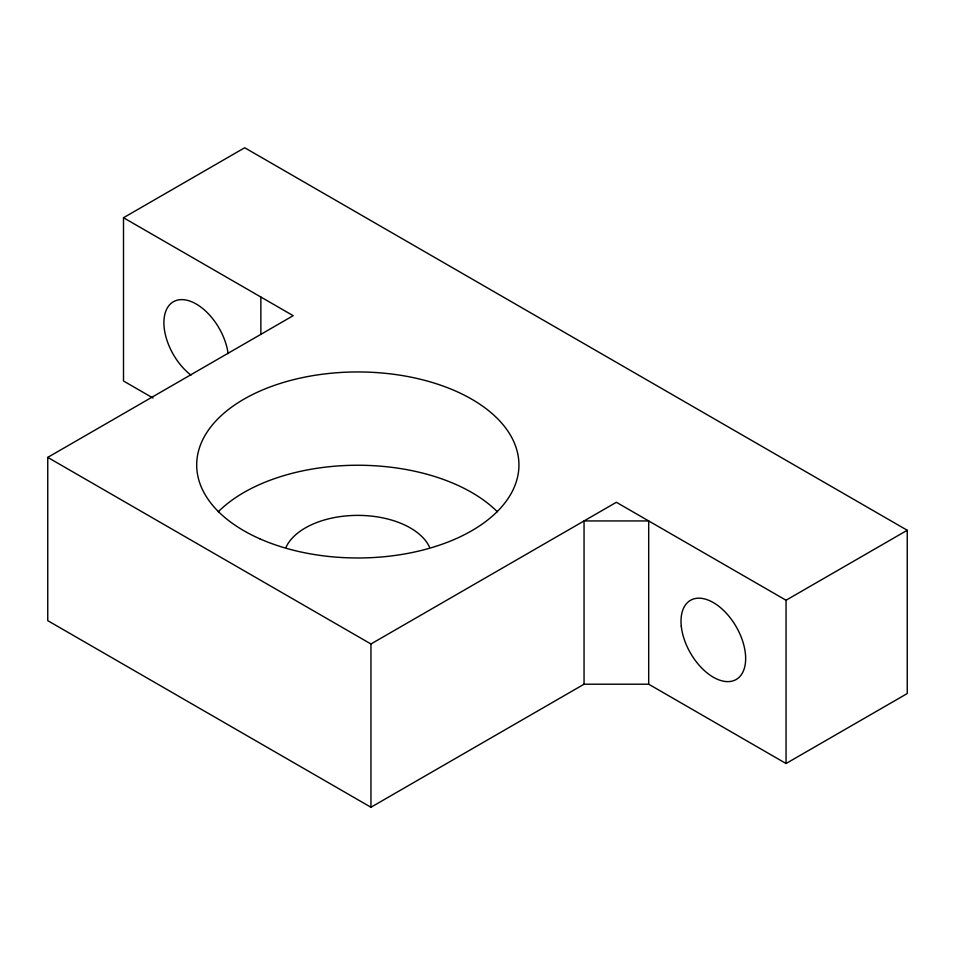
<?xml version="1.0" encoding="UTF-8"?>
<svg xmlns="http://www.w3.org/2000/svg" width="955" height="955" viewBox="0 0 955 955"><rect width="100%" height="100%" fill="white"/><g stroke="black" fill="none" stroke-linecap="round" stroke-linejoin="round"><path stroke-width="1.43" d="M123.505 217.728L244.695 147.75L907.25 530.264L907.25 693.545L786.049 763.511L648.696 684.21L584.054 684.21L370.946 807.25L47.75 620.654L47.75 457.385L293.185 315.687L123.505 217.728L123.505 380.997L153.027 398.044M47.75 457.385L370.946 643.98L616.369 502.282L786.049 600.241L907.25 530.264M786.049 600.241L786.049 763.511M648.696 684.21L648.696 520.941L584.054 520.941L584.054 684.21M370.946 643.98L370.946 807.25M260.858 297.029L260.858 334.346M190.952 375.124A45.709 26.394 60 0 1 163.95 320.677A45.709 26.394 60 0 1 194.462 303.057A45.709 26.394 60 0 1 228.114 353.672M286.07 547.167A74.275 42.88 0 0 1 357.815 515.378A74.275 42.88 0 0 1 429.559 547.167M218.289 511.749A161.12 93.017 0 0 1 497.352 511.749M259.736 538.763A161.12 93.017 0 0 0 517.55 477.106A161.12 93.017 0 0 0 296.157 379.028A161.12 93.017 0 0 0 259.736 538.763M681.285 626.265A45.709 26.394 60 0 0 733.01 680.867A45.709 26.394 60 0 0 725.705 612.561A45.709 26.394 60 0 0 681.285 626.265"/></g></svg>
